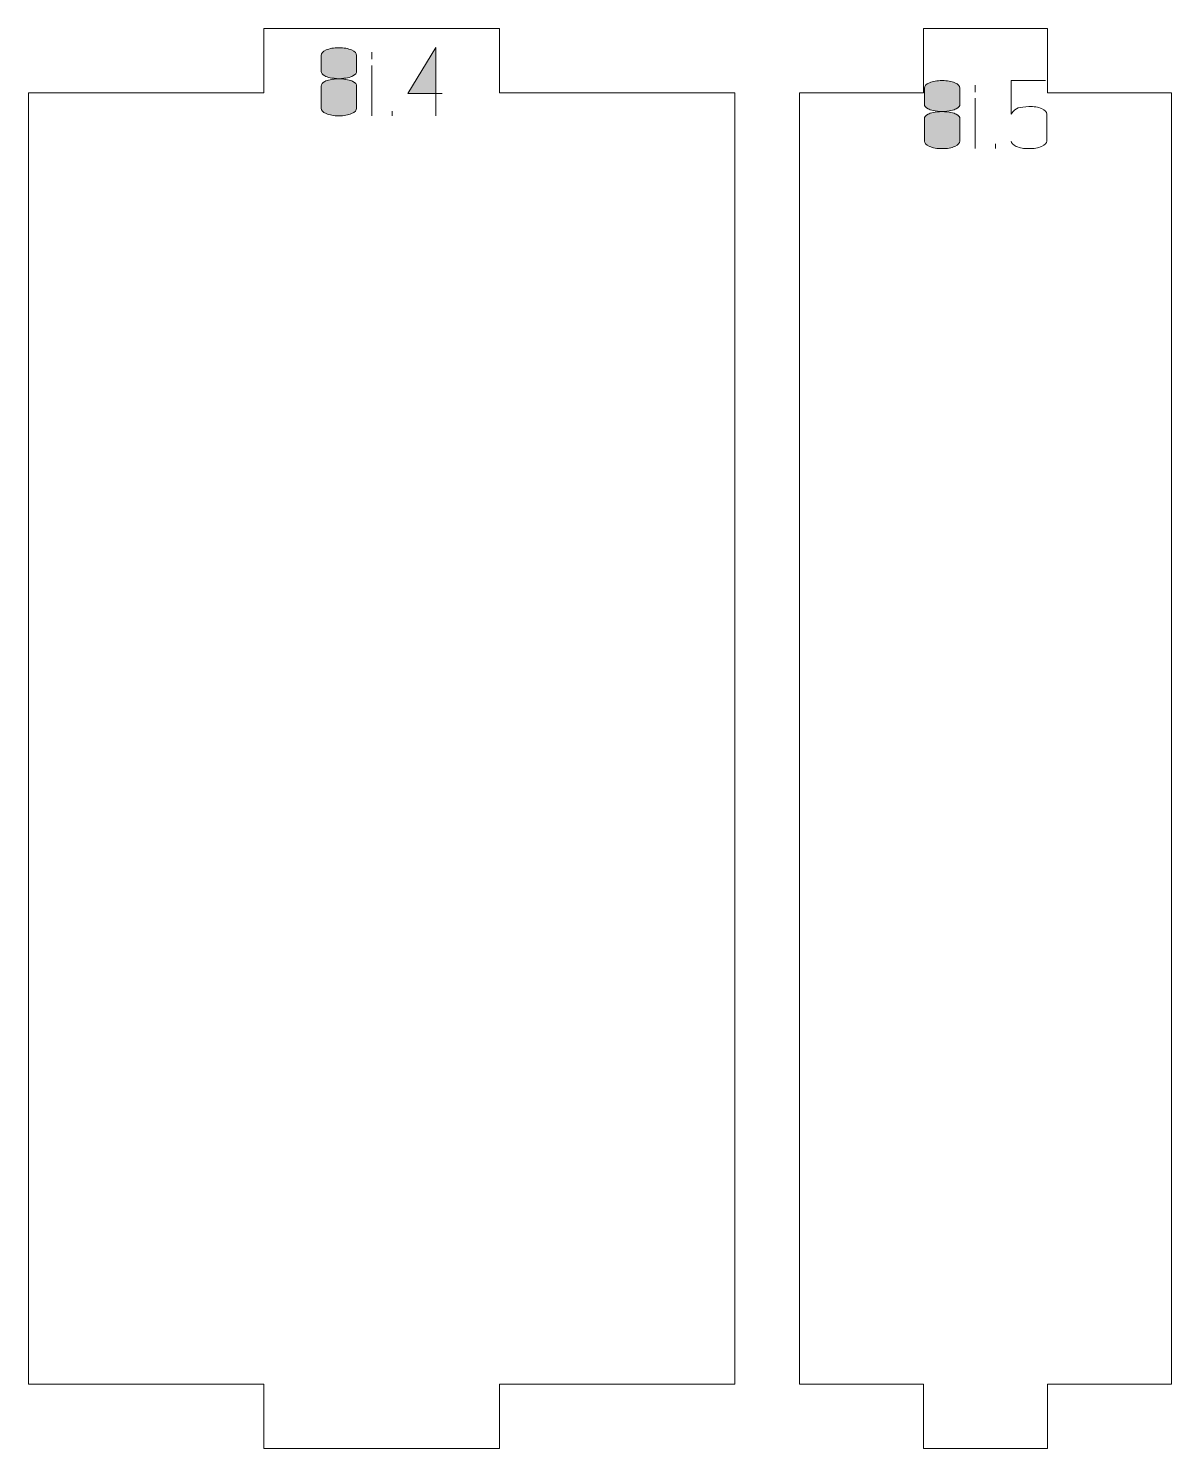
# Model space of a CAD drawing. Header units: centimetres. Extents: x -158 to 228, y -202 to 254.
# Drawn here: x 71.33 to 76.65, y -97.9 to -91.3 of the extents above; entities that cross this region are included whole.
import ezdxf

# ---------------------------------------------------------------- set-up
doc = ezdxf.new("R2010")
doc.units = ezdxf.units.CM
doc.header["$MEASUREMENT"] = 0
doc.layers.add('Capa 1', color=7, linetype='Continuous')

msp = doc.modelspace()

# ---------------------------------------------------------------- hatches: boundary and pattern name
at = {"layer": 'Capa 1', "true_color": 0x3e4095}
h = msp.add_hatch(color=175, dxfattribs=at)
edge = h.paths.add_edge_path()
edge.add_spline(control_points=[(72.69453, -91.49848), (72.69453, -91.50643), (72.70019, -91.51361), (72.7115, -91.52003), (72.72281, -91.52645), (72.74467, -91.53073), (72.77708, -91.53287), (72.80949, -91.53073), (72.83135, -91.52645), (72.84266, -91.52003), (72.85397, -91.51361), (72.85963, -91.50643), (72.85963, -91.49848), (72.85963, -91.49848), (72.85963, -91.42418), (72.85963, -91.42418), (72.85963, -91.4144), (72.85176, -91.40607), (72.83601, -91.39919), (72.82027, -91.39231), (72.80062, -91.38887), (72.77708, -91.38887), (72.75354, -91.38887), (72.73389, -91.39231), (72.71815, -91.39919), (72.7024, -91.40607), (72.69453, -91.4144), (72.69453, -91.42418), (72.69453, -91.42418), (72.69453, -91.49848), (72.69453, -91.49848)], knot_values=[0, 0, 0, 0, 0.1, 0.1, 0.1, 0.2, 0.2, 0.2, 0.3, 0.3, 0.3, 0.4, 0.4, 0.4, 0.5, 0.5, 0.5, 0.6, 0.6, 0.6, 0.7, 0.7, 0.7, 0.8, 0.8, 0.8, 0.9, 0.9, 0.9, 1, 1, 1, 1], degree=3, periodic=1)
h = msp.add_hatch(color=175, dxfattribs=at)
edge = h.paths.add_edge_path()
edge.add_spline(control_points=[(72.77708, -91.70531), (72.75354, -91.70531), (72.73389, -91.70187), (72.71815, -91.69499), (72.7024, -91.68811), (72.69453, -91.67978), (72.69453, -91.67), (72.69453, -91.67), (72.69453, -91.56681), (72.69453, -91.56681), (72.69453, -91.55855), (72.70019, -91.55137), (72.7115, -91.54526), (72.72281, -91.53914), (72.74467, -91.53501), (72.77708, -91.53287), (72.74467, -91.53073), (72.72281, -91.52645), (72.7115, -91.52003), (72.70019, -91.51361), (72.69453, -91.50643), (72.69453, -91.49848), (72.69453, -91.49848), (72.69453, -91.42418), (72.69453, -91.42418), (72.69453, -91.4144), (72.7024, -91.40607), (72.71815, -91.39919), (72.73389, -91.39231), (72.75354, -91.38887), (72.77708, -91.38887), (72.80062, -91.38887), (72.82027, -91.39231), (72.83601, -91.39919), (72.85176, -91.40607), (72.85963, -91.4144), (72.85963, -91.42418), (72.85963, -91.42418), (72.85963, -91.49848), (72.85963, -91.49848), (72.85963, -91.50643), (72.85397, -91.51361), (72.84266, -91.52003), (72.83135, -91.52645), (72.80949, -91.53073), (72.77708, -91.53287), (72.80949, -91.53501), (72.83135, -91.53914), (72.84266, -91.54526), (72.85397, -91.55137), (72.85963, -91.55855), (72.85963, -91.56681), (72.85963, -91.56681), (72.85963, -91.67), (72.85963, -91.67), (72.85963, -91.67978), (72.85176, -91.68811), (72.83601, -91.69499), (72.82027, -91.70187), (72.80062, -91.70531), (72.77708, -91.70531)], knot_values=[0, 0, 0, 0, 0.05, 0.05, 0.05, 0.1, 0.1, 0.1, 0.15, 0.15, 0.15, 0.2, 0.2, 0.2, 0.25, 0.25, 0.25, 0.3, 0.3, 0.3, 0.35, 0.35, 0.35, 0.4, 0.4, 0.4, 0.45, 0.45, 0.45, 0.5, 0.5, 0.5, 0.55, 0.55, 0.55, 0.6, 0.6, 0.6, 0.65, 0.65, 0.65, 0.7, 0.7, 0.7, 0.75, 0.75, 0.75, 0.8, 0.8, 0.8, 0.85, 0.85, 0.85, 0.9, 0.9, 0.9, 0.95, 0.95, 0.95, 1, 1, 1, 1], degree=3, periodic=1)
h = msp.add_hatch(color=175, dxfattribs=at)
edge = h.paths.add_edge_path()
edge.add_spline(control_points=[(72.92979, -91.44253), (72.92979, -91.44253), (72.93025, -91.40997), (72.93025, -91.40997), (72.93025, -91.40997), (72.92979, -91.44253), (72.92979, -91.44253)], knot_values=[0, 0, 0, 0, 0.5, 0.5, 0.5, 1, 1, 1, 1], degree=3, periodic=1)
h = msp.add_hatch(color=175, dxfattribs=at)
edge = h.paths.add_edge_path()
edge.add_spline(control_points=[(73.2279, -91.60075), (73.2279, -91.60075), (73.2279, -91.38841), (73.2279, -91.38841), (73.2279, -91.38841), (73.09811, -91.60075), (73.09811, -91.60075), (73.09811, -91.60075), (73.2279, -91.60075), (73.2279, -91.60075)], knot_values=[0, 0, 0, 0, 0.3333333, 0.3333333, 0.3333333, 0.6666667, 0.6666667, 0.6666667, 1, 1, 1, 1], degree=3, periodic=1)
h = msp.add_hatch(color=175, dxfattribs=at)
edge = h.paths.add_edge_path()
edge.add_spline(control_points=[(73.2279, -91.60075), (73.2279, -91.60075), (73.2279, -91.70531), (73.2279, -91.70531), (73.2279, -91.70531), (73.2279, -91.60075), (73.2279, -91.60075), (73.2279, -91.60075), (73.09811, -91.60075), (73.09811, -91.60075), (73.09811, -91.60075), (73.2279, -91.38841), (73.2279, -91.38841), (73.2279, -91.38841), (73.2279, -91.60075), (73.2279, -91.60075), (73.2279, -91.60075), (73.25771, -91.60075), (73.25771, -91.60075), (73.25771, -91.60075), (73.2279, -91.60075), (73.2279, -91.60075)], knot_values=[0, 0, 0, 0, 0.1428571, 0.1428571, 0.1428571, 0.2857143, 0.2857143, 0.2857143, 0.4285714, 0.4285714, 0.4285714, 0.5714286, 0.5714286, 0.5714286, 0.7142857, 0.7142857, 0.7142857, 0.8571429, 0.8571429, 0.8571429, 1, 1, 1, 1], degree=3, periodic=1)
h = msp.add_hatch(color=175, dxfattribs=at)
edge = h.paths.add_edge_path()
edge.add_spline(control_points=[(72.92979, -91.70531), (72.92979, -91.70531), (72.92979, -91.47142), (72.92979, -91.47142), (72.92979, -91.47142), (72.92979, -91.70531), (72.92979, -91.70531)], knot_values=[0, 0, 0, 0, 0.5, 0.5, 0.5, 1, 1, 1, 1], degree=3, periodic=1)
h = msp.add_hatch(color=175, dxfattribs=at)
edge = h.paths.add_edge_path()
edge.add_spline(control_points=[(72.69453, -91.67), (72.69453, -91.67978), (72.7024, -91.68811), (72.71815, -91.69499), (72.73389, -91.70187), (72.75354, -91.70531), (72.77708, -91.70531), (72.80062, -91.70531), (72.82027, -91.70187), (72.83601, -91.69499), (72.85176, -91.68811), (72.85963, -91.67978), (72.85963, -91.67), (72.85963, -91.67), (72.85963, -91.56681), (72.85963, -91.56681), (72.85963, -91.55855), (72.85397, -91.55137), (72.84266, -91.54526), (72.83135, -91.53914), (72.80949, -91.53501), (72.77708, -91.53287), (72.74467, -91.53501), (72.72281, -91.53914), (72.7115, -91.54526), (72.70019, -91.55137), (72.69453, -91.55855), (72.69453, -91.56681), (72.69453, -91.56681), (72.69453, -91.67), (72.69453, -91.67)], knot_values=[0, 0, 0, 0, 0.1, 0.1, 0.1, 0.2, 0.2, 0.2, 0.3, 0.3, 0.3, 0.4, 0.4, 0.4, 0.5, 0.5, 0.5, 0.6, 0.6, 0.6, 0.7, 0.7, 0.7, 0.8, 0.8, 0.8, 0.9, 0.9, 0.9, 1, 1, 1, 1], degree=3, periodic=1)
h = msp.add_hatch(color=175, dxfattribs=at)
edge = h.paths.add_edge_path()
edge.add_spline(control_points=[(75.4985, -91.65088), (75.4985, -91.65883), (75.50416, -91.66601), (75.51547, -91.67243), (75.52678, -91.67885), (75.54864, -91.68313), (75.58105, -91.68527), (75.61346, -91.68313), (75.63532, -91.67885), (75.64663, -91.67243), (75.65794, -91.66601), (75.6636, -91.65883), (75.6636, -91.65088), (75.6636, -91.65088), (75.6636, -91.57658), (75.6636, -91.57658), (75.6636, -91.5668), (75.65573, -91.55847), (75.63998, -91.55159), (75.62424, -91.54471), (75.60459, -91.54127), (75.58105, -91.54127), (75.55751, -91.54127), (75.53786, -91.54471), (75.52212, -91.55159), (75.50637, -91.55847), (75.4985, -91.5668), (75.4985, -91.57658), (75.4985, -91.57658), (75.4985, -91.65088), (75.4985, -91.65088)], knot_values=[0, 0, 0, 0, 0.1, 0.1, 0.1, 0.2, 0.2, 0.2, 0.3, 0.3, 0.3, 0.4, 0.4, 0.4, 0.5, 0.5, 0.5, 0.6, 0.6, 0.6, 0.7, 0.7, 0.7, 0.8, 0.8, 0.8, 0.9, 0.9, 0.9, 1, 1, 1, 1], degree=3, periodic=1)
h = msp.add_hatch(color=175, dxfattribs=at)
edge = h.paths.add_edge_path()
edge.add_spline(control_points=[(75.58105, -91.85771), (75.55751, -91.85771), (75.53786, -91.85427), (75.52212, -91.84739), (75.50637, -91.84051), (75.4985, -91.83218), (75.4985, -91.8224), (75.4985, -91.8224), (75.4985, -91.71921), (75.4985, -91.71921), (75.4985, -91.71095), (75.50416, -91.70377), (75.51547, -91.69766), (75.52678, -91.69154), (75.54864, -91.68741), (75.58105, -91.68527), (75.54864, -91.68313), (75.52678, -91.67885), (75.51547, -91.67243), (75.50416, -91.66601), (75.4985, -91.65883), (75.4985, -91.65088), (75.4985, -91.65088), (75.4985, -91.57658), (75.4985, -91.57658), (75.4985, -91.5668), (75.50637, -91.55847), (75.52212, -91.55159), (75.53786, -91.54471), (75.55751, -91.54127), (75.58105, -91.54127), (75.60459, -91.54127), (75.62424, -91.54471), (75.63998, -91.55159), (75.65573, -91.55847), (75.6636, -91.5668), (75.6636, -91.57658), (75.6636, -91.57658), (75.6636, -91.65088), (75.6636, -91.65088), (75.6636, -91.65883), (75.65794, -91.66601), (75.64663, -91.67243), (75.63532, -91.67885), (75.61346, -91.68313), (75.58105, -91.68527), (75.61346, -91.68741), (75.63532, -91.69154), (75.64663, -91.69766), (75.65794, -91.70377), (75.6636, -91.71095), (75.6636, -91.71921), (75.6636, -91.71921), (75.6636, -91.8224), (75.6636, -91.8224), (75.6636, -91.83218), (75.65573, -91.84051), (75.63998, -91.84739), (75.62424, -91.85427), (75.60459, -91.85771), (75.58105, -91.85771)], knot_values=[0, 0, 0, 0, 0.05, 0.05, 0.05, 0.1, 0.1, 0.1, 0.15, 0.15, 0.15, 0.2, 0.2, 0.2, 0.25, 0.25, 0.25, 0.3, 0.3, 0.3, 0.35, 0.35, 0.35, 0.4, 0.4, 0.4, 0.45, 0.45, 0.45, 0.5, 0.5, 0.5, 0.55, 0.55, 0.55, 0.6, 0.6, 0.6, 0.65, 0.65, 0.65, 0.7, 0.7, 0.7, 0.75, 0.75, 0.75, 0.8, 0.8, 0.8, 0.85, 0.85, 0.85, 0.9, 0.9, 0.9, 0.95, 0.95, 0.95, 1, 1, 1, 1], degree=3, periodic=1)
h = msp.add_hatch(color=175, dxfattribs=at)
edge = h.paths.add_edge_path()
edge.add_spline(control_points=[(75.98463, -91.85771), (75.96109, -91.85771), (75.94144, -91.85427), (75.9257, -91.84739), (75.90995, -91.84051), (75.90208, -91.83218), (75.90208, -91.8224), (75.90208, -91.83218), (75.90995, -91.84051), (75.9257, -91.84739), (75.94144, -91.85427), (75.96109, -91.85771), (75.98463, -91.85771), (76.00817, -91.85771), (76.02782, -91.85427), (76.04356, -91.84739), (76.05931, -91.84051), (76.06718, -91.83218), (76.06718, -91.8224), (76.06718, -91.8224), (76.06718, -91.69674), (76.06718, -91.69674), (76.06718, -91.68695), (76.05931, -91.67862), (76.04356, -91.67174), (76.02782, -91.66486), (76.00817, -91.66142), (75.98463, -91.66142), (75.96323, -91.66326), (75.94672, -91.66571), (75.9351, -91.66876), (75.92348, -91.67182), (75.91248, -91.68115), (75.90208, -91.69674), (75.90208, -91.69674), (75.90208, -91.54127), (75.90208, -91.54127), (75.90208, -91.54127), (76.06168, -91.54127), (76.06168, -91.54127), (76.06168, -91.54127), (75.90208, -91.54127), (75.90208, -91.54127), (75.90208, -91.54127), (75.90208, -91.69674), (75.90208, -91.69674), (75.91248, -91.68115), (75.92348, -91.67182), (75.9351, -91.66876), (75.94672, -91.66571), (75.96323, -91.66326), (75.98463, -91.66142), (76.00817, -91.66142), (76.02782, -91.66486), (76.04356, -91.67174), (76.05931, -91.67862), (76.06718, -91.68695), (76.06718, -91.69674), (76.06718, -91.69674), (76.06718, -91.8224), (76.06718, -91.8224), (76.06718, -91.83218), (76.05931, -91.84051), (76.04356, -91.84739), (76.02782, -91.85427), (76.00817, -91.85771), (75.98463, -91.85771)], knot_values=[0, 0, 0, 0, 0.0454545, 0.0454545, 0.0454545, 0.0909091, 0.0909091, 0.0909091, 0.1363636, 0.1363636, 0.1363636, 0.1818182, 0.1818182, 0.1818182, 0.2272727, 0.2272727, 0.2272727, 0.2727273, 0.2727273, 0.2727273, 0.3181818, 0.3181818, 0.3181818, 0.3636364, 0.3636364, 0.3636364, 0.4090909, 0.4090909, 0.4090909, 0.4545455, 0.4545455, 0.4545455, 0.5, 0.5, 0.5, 0.5454545, 0.5454545, 0.5454545, 0.5909091, 0.5909091, 0.5909091, 0.6363636, 0.6363636, 0.6363636, 0.6818182, 0.6818182, 0.6818182, 0.7272727, 0.7272727, 0.7272727, 0.7727273, 0.7727273, 0.7727273, 0.8181818, 0.8181818, 0.8181818, 0.8636364, 0.8636364, 0.8636364, 0.9090909, 0.9090909, 0.9090909, 0.9545455, 0.9545455, 0.9545455, 1, 1, 1, 1], degree=3, periodic=1)
h = msp.add_hatch(color=175, dxfattribs=at)
edge = h.paths.add_edge_path()
edge.add_spline(control_points=[(75.73376, -91.59493), (75.73376, -91.59493), (75.73422, -91.56237), (75.73422, -91.56237), (75.73422, -91.56237), (75.73376, -91.59493), (75.73376, -91.59493)], knot_values=[0, 0, 0, 0, 0.5, 0.5, 0.5, 1, 1, 1, 1], degree=3, periodic=1)
h = msp.add_hatch(color=175, dxfattribs=at)
edge = h.paths.add_edge_path()
edge.add_spline(control_points=[(75.73376, -91.85771), (75.73376, -91.85771), (75.73376, -91.62382), (75.73376, -91.62382), (75.73376, -91.62382), (75.73376, -91.85771), (75.73376, -91.85771)], knot_values=[0, 0, 0, 0, 0.5, 0.5, 0.5, 1, 1, 1, 1], degree=3, periodic=1)
h = msp.add_hatch(color=175, dxfattribs=at)
edge = h.paths.add_edge_path()
edge.add_spline(control_points=[(73.02473, -91.70531), (73.02473, -91.70531), (73.02473, -91.68284), (73.02473, -91.68284), (73.02473, -91.68284), (73.02473, -91.70531), (73.02473, -91.70531)], knot_values=[0, 0, 0, 0, 0.5, 0.5, 0.5, 1, 1, 1, 1], degree=3, periodic=1)
h = msp.add_hatch(color=175, dxfattribs=at)
edge = h.paths.add_edge_path()
edge.add_spline(control_points=[(75.4985, -91.8224), (75.4985, -91.83218), (75.50637, -91.84051), (75.52212, -91.84739), (75.53786, -91.85427), (75.55751, -91.85771), (75.58105, -91.85771), (75.60459, -91.85771), (75.62424, -91.85427), (75.63998, -91.84739), (75.65573, -91.84051), (75.6636, -91.83218), (75.6636, -91.8224), (75.6636, -91.8224), (75.6636, -91.71921), (75.6636, -91.71921), (75.6636, -91.71095), (75.65794, -91.70377), (75.64663, -91.69766), (75.63532, -91.69154), (75.61346, -91.68741), (75.58105, -91.68527), (75.54864, -91.68741), (75.52678, -91.69154), (75.51547, -91.69766), (75.50416, -91.70377), (75.4985, -91.71095), (75.4985, -91.71921), (75.4985, -91.71921), (75.4985, -91.8224), (75.4985, -91.8224)], knot_values=[0, 0, 0, 0, 0.1, 0.1, 0.1, 0.2, 0.2, 0.2, 0.3, 0.3, 0.3, 0.4, 0.4, 0.4, 0.5, 0.5, 0.5, 0.6, 0.6, 0.6, 0.7, 0.7, 0.7, 0.8, 0.8, 0.8, 0.9, 0.9, 0.9, 1, 1, 1, 1], degree=3, periodic=1)
h = msp.add_hatch(color=175, dxfattribs=at)
edge = h.paths.add_edge_path()
edge.add_spline(control_points=[(75.8287, -91.85771), (75.8287, -91.85771), (75.8287, -91.83524), (75.8287, -91.83524), (75.8287, -91.83524), (75.8287, -91.85771), (75.8287, -91.85771)], knot_values=[0, 0, 0, 0, 0.5, 0.5, 0.5, 1, 1, 1, 1], degree=3, periodic=1)

# ---------------------------------------------------------------- linework, layer by layer
at = {"layer": 'Capa 1', "color": 240, "lineweight": 9}
for points in [[(71.33404, -91.59891), (71.33404, -91.59891), (71.33404, -97.59891), (71.33404, -97.59891), (71.33404, -97.59891), (72.42876, -97.59891), (72.42876, -97.59891), (72.42876, -97.59891), (72.42876, -97.89891), (72.42876, -97.89891), (72.42876, -97.89891), (73.52348, -97.89891), (73.52348, -97.89891), (73.52348, -97.89891), (73.52348, -97.59891), (73.52348, -97.59891), (73.52348, -97.59891), (74.6182, -97.59891), (74.6182, -97.59891), (74.6182, -97.59891), (74.6182, -91.59891), (74.6182, -91.59891), (74.6182, -91.59891), (73.52348, -91.59891), (73.52348, -91.59891), (73.52348, -91.59891), (73.52348, -91.29891), (73.52348, -91.29891), (73.52348, -91.29891), (72.42876, -91.29891), (72.42876, -91.29891), (72.42876, -91.29891), (72.42876, -91.59891), (72.42876, -91.59891), (72.42876, -91.59891), (71.33404, -91.59891), (71.33404, -91.59891)], [(74.9182, -91.59891), (74.9182, -91.59891), (74.9182, -97.59891), (74.9182, -97.59891), (74.9182, -97.59891), (75.49463, -97.59891), (75.49463, -97.59891), (75.49463, -97.59891), (75.49463, -97.89891), (75.49463, -97.89891), (75.49463, -97.89891), (76.07105, -97.89891), (76.07105, -97.89891), (76.07105, -97.89891), (76.07105, -97.59891), (76.07105, -97.59891), (76.07105, -97.59891), (76.64748, -97.59891), (76.64748, -97.59891), (76.64748, -97.59891), (76.64748, -91.59891), (76.64748, -91.59891), (76.64748, -91.59891), (76.07105, -91.59891), (76.07105, -91.59891), (76.07105, -91.59891), (76.07105, -91.29891), (76.07105, -91.29891), (76.07105, -91.29891), (75.49463, -91.29891), (75.49463, -91.29891), (75.49463, -91.29891), (75.49463, -91.59891), (75.49463, -91.59891), (75.49463, -91.59891), (74.9182, -91.59891), (74.9182, -91.59891)]]:
    msp.add_open_spline(points, degree=3, knots=[0, 0, 0, 0, 0.0833333, 0.0833333, 0.0833333, 0.1666667, 0.1666667, 0.1666667, 0.25, 0.25, 0.25, 0.3333333, 0.3333333, 0.3333333, 0.4166667, 0.4166667, 0.4166667, 0.5, 0.5, 0.5, 0.5833333, 0.5833333, 0.5833333, 0.6666667, 0.6666667, 0.6666667, 0.75, 0.75, 0.75, 0.8333333, 0.8333333, 0.8333333, 0.9166667, 0.9166667, 0.9166667, 1, 1, 1, 1], dxfattribs=at)
at = {"layer": 'Capa 1', "color": 114, "lineweight": 9}
for points, knots in [([(72.69453, -91.49848), (72.69453, -91.50643), (72.70019, -91.51361), (72.7115, -91.52003), (72.72281, -91.52645), (72.74467, -91.53073), (72.77708, -91.53287), (72.80949, -91.53073), (72.83135, -91.52645), (72.84266, -91.52003), (72.85397, -91.51361), (72.85963, -91.50643), (72.85963, -91.49848), (72.85963, -91.49848), (72.85963, -91.42418), (72.85963, -91.42418), (72.85963, -91.4144), (72.85176, -91.40607), (72.83601, -91.39919), (72.82027, -91.39231), (72.80062, -91.38887), (72.77708, -91.38887), (72.75354, -91.38887), (72.73389, -91.39231), (72.71815, -91.39919), (72.7024, -91.40607), (72.69453, -91.4144), (72.69453, -91.42418), (72.69453, -91.42418), (72.69453, -91.49848), (72.69453, -91.49848)], [0, 0, 0, 0, 0.1, 0.1, 0.1, 0.2, 0.2, 0.2, 0.3, 0.3, 0.3, 0.4, 0.4, 0.4, 0.5, 0.5, 0.5, 0.6, 0.6, 0.6, 0.7, 0.7, 0.7, 0.8, 0.8, 0.8, 0.9, 0.9, 0.9, 1, 1, 1, 1]), ([(72.77708, -91.70531), (72.75354, -91.70531), (72.73389, -91.70187), (72.71815, -91.69499), (72.7024, -91.68811), (72.69453, -91.67978), (72.69453, -91.67), (72.69453, -91.67), (72.69453, -91.56681), (72.69453, -91.56681), (72.69453, -91.55855), (72.70019, -91.55137), (72.7115, -91.54526), (72.72281, -91.53914), (72.74467, -91.53501), (72.77708, -91.53287), (72.74467, -91.53073), (72.72281, -91.52645), (72.7115, -91.52003), (72.70019, -91.51361), (72.69453, -91.50643), (72.69453, -91.49848), (72.69453, -91.49848), (72.69453, -91.42418), (72.69453, -91.42418), (72.69453, -91.4144), (72.7024, -91.40607), (72.71815, -91.39919), (72.73389, -91.39231), (72.75354, -91.38887), (72.77708, -91.38887), (72.80062, -91.38887), (72.82027, -91.39231), (72.83601, -91.39919), (72.85176, -91.40607), (72.85963, -91.4144), (72.85963, -91.42418), (72.85963, -91.42418), (72.85963, -91.49848), (72.85963, -91.49848), (72.85963, -91.50643), (72.85397, -91.51361), (72.84266, -91.52003), (72.83135, -91.52645), (72.80949, -91.53073), (72.77708, -91.53287), (72.80949, -91.53501), (72.83135, -91.53914), (72.84266, -91.54526), (72.85397, -91.55137), (72.85963, -91.55855), (72.85963, -91.56681), (72.85963, -91.56681), (72.85963, -91.67), (72.85963, -91.67), (72.85963, -91.67978), (72.85176, -91.68811), (72.83601, -91.69499), (72.82027, -91.70187), (72.80062, -91.70531), (72.77708, -91.70531)], [0, 0, 0, 0, 0.05, 0.05, 0.05, 0.1, 0.1, 0.1, 0.15, 0.15, 0.15, 0.2, 0.2, 0.2, 0.25, 0.25, 0.25, 0.3, 0.3, 0.3, 0.35, 0.35, 0.35, 0.4, 0.4, 0.4, 0.45, 0.45, 0.45, 0.5, 0.5, 0.5, 0.55, 0.55, 0.55, 0.6, 0.6, 0.6, 0.65, 0.65, 0.65, 0.7, 0.7, 0.7, 0.75, 0.75, 0.75, 0.8, 0.8, 0.8, 0.85, 0.85, 0.85, 0.9, 0.9, 0.9, 0.95, 0.95, 0.95, 1, 1, 1, 1]), ([(72.92979, -91.44253), (72.92979, -91.44253), (72.93025, -91.40997), (72.93025, -91.40997), (72.93025, -91.40997), (72.92979, -91.44253), (72.92979, -91.44253)], [0, 0, 0, 0, 0.5, 0.5, 0.5, 1, 1, 1, 1]), ([(73.2279, -91.60075), (73.2279, -91.60075), (73.2279, -91.38841), (73.2279, -91.38841), (73.2279, -91.38841), (73.09811, -91.60075), (73.09811, -91.60075), (73.09811, -91.60075), (73.2279, -91.60075), (73.2279, -91.60075)], [0, 0, 0, 0, 0.3333333, 0.3333333, 0.3333333, 0.6666667, 0.6666667, 0.6666667, 1, 1, 1, 1]), ([(73.2279, -91.60075), (73.2279, -91.60075), (73.2279, -91.70531), (73.2279, -91.70531), (73.2279, -91.70531), (73.2279, -91.60075), (73.2279, -91.60075), (73.2279, -91.60075), (73.09811, -91.60075), (73.09811, -91.60075), (73.09811, -91.60075), (73.2279, -91.38841), (73.2279, -91.38841), (73.2279, -91.38841), (73.2279, -91.60075), (73.2279, -91.60075), (73.2279, -91.60075), (73.25771, -91.60075), (73.25771, -91.60075), (73.25771, -91.60075), (73.2279, -91.60075), (73.2279, -91.60075)], [0, 0, 0, 0, 0.1428571, 0.1428571, 0.1428571, 0.2857143, 0.2857143, 0.2857143, 0.4285714, 0.4285714, 0.4285714, 0.5714286, 0.5714286, 0.5714286, 0.7142857, 0.7142857, 0.7142857, 0.8571429, 0.8571429, 0.8571429, 1, 1, 1, 1]), ([(72.92979, -91.70531), (72.92979, -91.70531), (72.92979, -91.47142), (72.92979, -91.47142), (72.92979, -91.47142), (72.92979, -91.70531), (72.92979, -91.70531)], [0, 0, 0, 0, 0.5, 0.5, 0.5, 1, 1, 1, 1]), ([(72.69453, -91.67), (72.69453, -91.67978), (72.7024, -91.68811), (72.71815, -91.69499), (72.73389, -91.70187), (72.75354, -91.70531), (72.77708, -91.70531), (72.80062, -91.70531), (72.82027, -91.70187), (72.83601, -91.69499), (72.85176, -91.68811), (72.85963, -91.67978), (72.85963, -91.67), (72.85963, -91.67), (72.85963, -91.56681), (72.85963, -91.56681), (72.85963, -91.55855), (72.85397, -91.55137), (72.84266, -91.54526), (72.83135, -91.53914), (72.80949, -91.53501), (72.77708, -91.53287), (72.74467, -91.53501), (72.72281, -91.53914), (72.7115, -91.54526), (72.70019, -91.55137), (72.69453, -91.55855), (72.69453, -91.56681), (72.69453, -91.56681), (72.69453, -91.67), (72.69453, -91.67)], [0, 0, 0, 0, 0.1, 0.1, 0.1, 0.2, 0.2, 0.2, 0.3, 0.3, 0.3, 0.4, 0.4, 0.4, 0.5, 0.5, 0.5, 0.6, 0.6, 0.6, 0.7, 0.7, 0.7, 0.8, 0.8, 0.8, 0.9, 0.9, 0.9, 1, 1, 1, 1]), ([(75.4985, -91.65088), (75.4985, -91.65883), (75.50416, -91.66601), (75.51547, -91.67243), (75.52678, -91.67885), (75.54864, -91.68313), (75.58105, -91.68527), (75.61346, -91.68313), (75.63532, -91.67885), (75.64663, -91.67243), (75.65794, -91.66601), (75.6636, -91.65883), (75.6636, -91.65088), (75.6636, -91.65088), (75.6636, -91.57658), (75.6636, -91.57658), (75.6636, -91.5668), (75.65573, -91.55847), (75.63998, -91.55159), (75.62424, -91.54471), (75.60459, -91.54127), (75.58105, -91.54127), (75.55751, -91.54127), (75.53786, -91.54471), (75.52212, -91.55159), (75.50637, -91.55847), (75.4985, -91.5668), (75.4985, -91.57658), (75.4985, -91.57658), (75.4985, -91.65088), (75.4985, -91.65088)], [0, 0, 0, 0, 0.1, 0.1, 0.1, 0.2, 0.2, 0.2, 0.3, 0.3, 0.3, 0.4, 0.4, 0.4, 0.5, 0.5, 0.5, 0.6, 0.6, 0.6, 0.7, 0.7, 0.7, 0.8, 0.8, 0.8, 0.9, 0.9, 0.9, 1, 1, 1, 1]), ([(75.58105, -91.85771), (75.55751, -91.85771), (75.53786, -91.85427), (75.52212, -91.84739), (75.50637, -91.84051), (75.4985, -91.83218), (75.4985, -91.8224), (75.4985, -91.8224), (75.4985, -91.71921), (75.4985, -91.71921), (75.4985, -91.71095), (75.50416, -91.70377), (75.51547, -91.69766), (75.52678, -91.69154), (75.54864, -91.68741), (75.58105, -91.68527), (75.54864, -91.68313), (75.52678, -91.67885), (75.51547, -91.67243), (75.50416, -91.66601), (75.4985, -91.65883), (75.4985, -91.65088), (75.4985, -91.65088), (75.4985, -91.57658), (75.4985, -91.57658), (75.4985, -91.5668), (75.50637, -91.55847), (75.52212, -91.55159), (75.53786, -91.54471), (75.55751, -91.54127), (75.58105, -91.54127), (75.60459, -91.54127), (75.62424, -91.54471), (75.63998, -91.55159), (75.65573, -91.55847), (75.6636, -91.5668), (75.6636, -91.57658), (75.6636, -91.57658), (75.6636, -91.65088), (75.6636, -91.65088), (75.6636, -91.65883), (75.65794, -91.66601), (75.64663, -91.67243), (75.63532, -91.67885), (75.61346, -91.68313), (75.58105, -91.68527), (75.61346, -91.68741), (75.63532, -91.69154), (75.64663, -91.69766), (75.65794, -91.70377), (75.6636, -91.71095), (75.6636, -91.71921), (75.6636, -91.71921), (75.6636, -91.8224), (75.6636, -91.8224), (75.6636, -91.83218), (75.65573, -91.84051), (75.63998, -91.84739), (75.62424, -91.85427), (75.60459, -91.85771), (75.58105, -91.85771)], [0, 0, 0, 0, 0.05, 0.05, 0.05, 0.1, 0.1, 0.1, 0.15, 0.15, 0.15, 0.2, 0.2, 0.2, 0.25, 0.25, 0.25, 0.3, 0.3, 0.3, 0.35, 0.35, 0.35, 0.4, 0.4, 0.4, 0.45, 0.45, 0.45, 0.5, 0.5, 0.5, 0.55, 0.55, 0.55, 0.6, 0.6, 0.6, 0.65, 0.65, 0.65, 0.7, 0.7, 0.7, 0.75, 0.75, 0.75, 0.8, 0.8, 0.8, 0.85, 0.85, 0.85, 0.9, 0.9, 0.9, 0.95, 0.95, 0.95, 1, 1, 1, 1]), ([(75.98463, -91.85771), (75.96109, -91.85771), (75.94144, -91.85427), (75.9257, -91.84739), (75.90995, -91.84051), (75.90208, -91.83218), (75.90208, -91.8224), (75.90208, -91.83218), (75.90995, -91.84051), (75.9257, -91.84739), (75.94144, -91.85427), (75.96109, -91.85771), (75.98463, -91.85771), (76.00817, -91.85771), (76.02782, -91.85427), (76.04356, -91.84739), (76.05931, -91.84051), (76.06718, -91.83218), (76.06718, -91.8224), (76.06718, -91.8224), (76.06718, -91.69674), (76.06718, -91.69674), (76.06718, -91.68695), (76.05931, -91.67862), (76.04356, -91.67174), (76.02782, -91.66486), (76.00817, -91.66142), (75.98463, -91.66142), (75.96323, -91.66326), (75.94672, -91.66571), (75.9351, -91.66876), (75.92348, -91.67182), (75.91248, -91.68115), (75.90208, -91.69674), (75.90208, -91.69674), (75.90208, -91.54127), (75.90208, -91.54127), (75.90208, -91.54127), (76.06168, -91.54127), (76.06168, -91.54127), (76.06168, -91.54127), (75.90208, -91.54127), (75.90208, -91.54127), (75.90208, -91.54127), (75.90208, -91.69674), (75.90208, -91.69674), (75.91248, -91.68115), (75.92348, -91.67182), (75.9351, -91.66876), (75.94672, -91.66571), (75.96323, -91.66326), (75.98463, -91.66142), (76.00817, -91.66142), (76.02782, -91.66486), (76.04356, -91.67174), (76.05931, -91.67862), (76.06718, -91.68695), (76.06718, -91.69674), (76.06718, -91.69674), (76.06718, -91.8224), (76.06718, -91.8224), (76.06718, -91.83218), (76.05931, -91.84051), (76.04356, -91.84739), (76.02782, -91.85427), (76.00817, -91.85771), (75.98463, -91.85771)], [0, 0, 0, 0, 0.0454545, 0.0454545, 0.0454545, 0.0909091, 0.0909091, 0.0909091, 0.1363636, 0.1363636, 0.1363636, 0.1818182, 0.1818182, 0.1818182, 0.2272727, 0.2272727, 0.2272727, 0.2727273, 0.2727273, 0.2727273, 0.3181818, 0.3181818, 0.3181818, 0.3636364, 0.3636364, 0.3636364, 0.4090909, 0.4090909, 0.4090909, 0.4545455, 0.4545455, 0.4545455, 0.5, 0.5, 0.5, 0.5454545, 0.5454545, 0.5454545, 0.5909091, 0.5909091, 0.5909091, 0.6363636, 0.6363636, 0.6363636, 0.6818182, 0.6818182, 0.6818182, 0.7272727, 0.7272727, 0.7272727, 0.7727273, 0.7727273, 0.7727273, 0.8181818, 0.8181818, 0.8181818, 0.8636364, 0.8636364, 0.8636364, 0.9090909, 0.9090909, 0.9090909, 0.9545455, 0.9545455, 0.9545455, 1, 1, 1, 1]), ([(75.73376, -91.59493), (75.73376, -91.59493), (75.73422, -91.56237), (75.73422, -91.56237), (75.73422, -91.56237), (75.73376, -91.59493), (75.73376, -91.59493)], [0, 0, 0, 0, 0.5, 0.5, 0.5, 1, 1, 1, 1]), ([(75.73376, -91.85771), (75.73376, -91.85771), (75.73376, -91.62382), (75.73376, -91.62382), (75.73376, -91.62382), (75.73376, -91.85771), (75.73376, -91.85771)], [0, 0, 0, 0, 0.5, 0.5, 0.5, 1, 1, 1, 1]), ([(73.02473, -91.70531), (73.02473, -91.70531), (73.02473, -91.68284), (73.02473, -91.68284), (73.02473, -91.68284), (73.02473, -91.70531), (73.02473, -91.70531)], [0, 0, 0, 0, 0.5, 0.5, 0.5, 1, 1, 1, 1]), ([(75.4985, -91.8224), (75.4985, -91.83218), (75.50637, -91.84051), (75.52212, -91.84739), (75.53786, -91.85427), (75.55751, -91.85771), (75.58105, -91.85771), (75.60459, -91.85771), (75.62424, -91.85427), (75.63998, -91.84739), (75.65573, -91.84051), (75.6636, -91.83218), (75.6636, -91.8224), (75.6636, -91.8224), (75.6636, -91.71921), (75.6636, -91.71921), (75.6636, -91.71095), (75.65794, -91.70377), (75.64663, -91.69766), (75.63532, -91.69154), (75.61346, -91.68741), (75.58105, -91.68527), (75.54864, -91.68741), (75.52678, -91.69154), (75.51547, -91.69766), (75.50416, -91.70377), (75.4985, -91.71095), (75.4985, -91.71921), (75.4985, -91.71921), (75.4985, -91.8224), (75.4985, -91.8224)], [0, 0, 0, 0, 0.1, 0.1, 0.1, 0.2, 0.2, 0.2, 0.3, 0.3, 0.3, 0.4, 0.4, 0.4, 0.5, 0.5, 0.5, 0.6, 0.6, 0.6, 0.7, 0.7, 0.7, 0.8, 0.8, 0.8, 0.9, 0.9, 0.9, 1, 1, 1, 1]), ([(75.8287, -91.85771), (75.8287, -91.85771), (75.8287, -91.83524), (75.8287, -91.83524), (75.8287, -91.83524), (75.8287, -91.85771), (75.8287, -91.85771)], [0, 0, 0, 0, 0.5, 0.5, 0.5, 1, 1, 1, 1])]:
    msp.add_open_spline(points, degree=3, knots=knots, dxfattribs=at)

doc.saveas('drawing.dxf')
